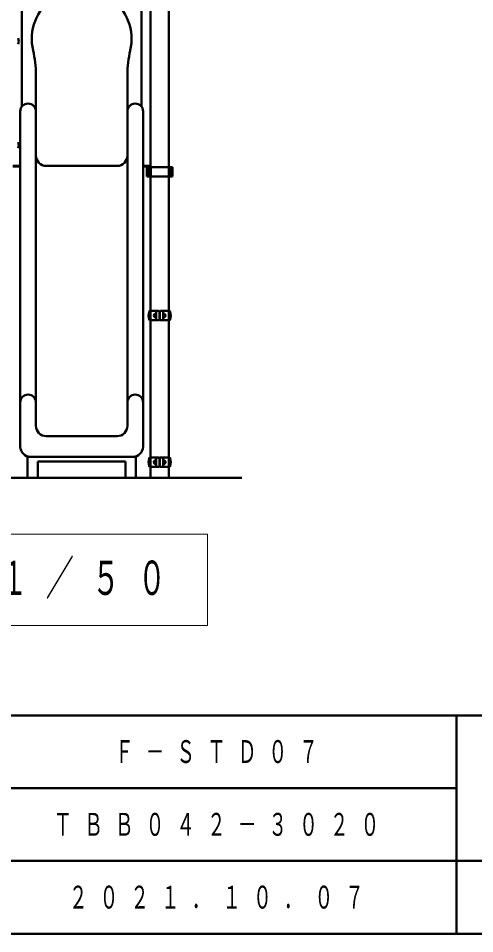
# Model space of a CAD drawing. Units: millimetres on the paper, scale 1:50. Extents: x -365 to 0, y -594 to 257.
# Drawn here: x -112.1 to -68.2, y -297 to -208.9 of the extents above; entities that cross this region are included whole.
import ezdxf

# ---------------------------------------------------------------- set-up
doc = ezdxf.new("R2010")
doc.units = ezdxf.units.MM
doc.layers.add('LY_1', color=140, linetype='Continuous', lineweight=50)
doc.styles.add('ＭＳ ゴシック', font='')
doc.styles.get('ＭＳ ゴシック').set_extended_font_data('MS Gothic')

msp = doc.modelspace()

# ---------------------------------------------------------------- linework, layer by layer
at = {"layer": 'LY_1'}
for p, q in [((-99.42, -253.144), (-99.42, -182.854)), ((-97.638, -253.144), (-97.638, -182.854)), ((-111.779, -217.444), (-111.779, -207.028)), ((-100.279, -217.444), (-100.279, -207.028)), ((-110.429, -222.144), (-110.429, -214.362)), ((-101.629, -222.144), (-101.629, -214.362)), ((-111.929, -217.894), (-111.929, -250.144)), ((-110.429, -248.144), (-110.429, -217.794)), ((-101.629, -248.144), (-101.629, -217.794)), ((-100.129, -217.894), (-100.129, -250.144)), ((-112.638, -223.144), (-111.929, -223.144)), ((-112.638, -223.19), (-111.929, -223.19)), ((-109.429, -223.144), (-106.029, -223.144)), ((-102.629, -223.144), (-106.029, -223.144)), ((-99.42, -223.144), (-100.129, -223.144)), ((-99.42, -223.19), (-100.129, -223.19)), ((-99.766, -223.264), (-99.766, -224.164)), ((-99.766, -223.264), (-97.293, -223.264)), ((-99.61, -223.264), (-99.61, -224.164)), ((-99.551, -223.264), (-99.551, -224.164)), ((-99.364, -223.264), (-99.364, -224.164)), ((-97.459, -223.264), (-97.459, -224.164)), ((-97.293, -223.264), (-97.293, -224.164)), ((-99.766, -224.164), (-97.293, -224.164)), ((-99.451, -237.094), (-98.599, -237.094)), ((-99.451, -237.094), (-98.599, -237.094)), ((-98.854, -237.359), (-98.894, -237.357)), ((-98.854, -237.359), (-98.894, -237.357)), ((-98.854, -237.73), (-98.894, -237.731)), ((-98.854, -237.73), (-98.894, -237.731)), ((-98.854, -237.544), (-98.854, -237.114)), ((-98.854, -237.544), (-98.854, -237.114)), ((-98.854, -237.544), (-98.854, -237.974)), ((-98.854, -237.544), (-98.854, -237.974)), ((-98.559, -237.134), (-98.559, -237.954)), ((-98.559, -237.134), (-98.559, -237.954)), ((-98.499, -237.134), (-98.499, -237.954)), ((-98.499, -237.134), (-98.499, -237.954)), ((-97.607, -237.094), (-98.459, -237.094)), ((-97.607, -237.094), (-98.459, -237.094)), ((-98.204, -237.544), (-98.204, -237.114)), ((-98.204, -237.544), (-98.204, -237.114)), ((-98.204, -237.359), (-98.164, -237.357)), ((-98.204, -237.359), (-98.164, -237.357)), ((-98.204, -237.544), (-98.204, -237.974)), ((-98.204, -237.544), (-98.204, -237.974)), ((-98.204, -237.73), (-98.164, -237.731)), ((-98.204, -237.73), (-98.164, -237.731)), ((-99.449, -237.994), (-98.599, -237.994)), ((-99.449, -237.994), (-98.599, -237.994)), ((-97.607, -237.994), (-98.459, -237.994)), ((-97.607, -237.994), (-98.459, -237.994)), ((-109.429, -249.144), (-106.029, -249.144)), ((-102.629, -249.144), (-106.029, -249.144)), ((-111.229, -251.01), (-111.229, -253.183)), ((-110.929, -251.144), (-106.029, -251.144)), ((-110.229, -251.583), (-101.829, -251.583)), ((-110.229, -251.583), (-110.229, -253.183)), ((-101.129, -251.144), (-106.029, -251.144)), ((-101.829, -251.583), (-101.829, -253.183)), ((-100.829, -251.01), (-100.829, -253.183)), ((-99.451, -251.194), (-98.599, -251.194)), ((-99.451, -251.194), (-98.599, -251.194)), ((-98.854, -251.459), (-98.894, -251.457)), ((-98.854, -251.459), (-98.894, -251.457)), ((-98.854, -251.83), (-98.894, -251.831)), ((-98.854, -251.83), (-98.894, -251.831)), ((-98.854, -251.644), (-98.854, -251.214)), ((-98.854, -251.644), (-98.854, -251.214)), ((-98.854, -251.644), (-98.854, -252.074)), ((-98.854, -251.644), (-98.854, -252.074)), ((-98.559, -251.234), (-98.559, -252.054)), ((-98.559, -251.234), (-98.559, -252.054)), ((-98.499, -251.234), (-98.499, -252.054)), ((-98.499, -251.234), (-98.499, -252.054)), ((-97.607, -251.194), (-98.459, -251.194)), ((-97.607, -251.194), (-98.459, -251.194)), ((-98.204, -251.644), (-98.204, -251.214)), ((-98.204, -251.644), (-98.204, -251.214)), ((-98.204, -251.459), (-98.164, -251.457)), ((-98.204, -251.459), (-98.164, -251.457)), ((-98.204, -251.644), (-98.204, -252.074)), ((-98.204, -251.644), (-98.204, -252.074)), ((-98.204, -251.83), (-98.164, -251.831)), ((-98.204, -251.83), (-98.164, -251.831)), ((-99.449, -252.094), (-98.599, -252.094)), ((-99.449, -252.094), (-98.599, -252.094)), ((-97.607, -252.094), (-98.459, -252.094)), ((-97.607, -252.094), (-98.459, -252.094)), ((-70, -276), (-70, -297)), ((-182.5, -283), (-70, -283)), ((-237.5, -290), (0, -290))]:
    msp.add_line(p, q, dxfattribs=at)
at = {"layer": 'LY_1', "color": 7}
for p, q in [((-90.64, -253.144), (-165.073, -253.144)), ((-365, -276), (0, -276)), ((-365, -297), (0, -297))]:
    msp.add_line(p, q, dxfattribs=at)
at = {"layer": 'LY_1', "color": 7, "lineweight": 13}
for p, q in [((-93.929, -258.554), (-150.729, -258.554)), ((-93.929, -267.354), (-93.929, -258.554)), ((-150.729, -267.354), (-93.929, -267.354))]:
    msp.add_line(p, q, dxfattribs=at)
at = {"layer": 'LY_1'}
for centre, radius, start, end in [((-106.029, -210.944), 4.8, 346.64882, 193.35118), ((-113.079, -211.144), 1, 343.80375, 16.19625), ((-120.429, -214.362), 10, 0, 13.35118), ((-91.629, -214.362), 10, 166.64882, 180), ((-111.179, -217.894), 0.75, 0, 180), ((-100.879, -217.894), 0.75, 0, 180), ((-113.079, -221.144), 1, 343.80375, 16.19625), ((-109.429, -222.144), 1, 180, 270), ((-102.629, -222.144), 1, 270, 0), ((-98.478, -237.544), 1.122, 159.19706, 200.80294), ((-98.478, -237.544), 1.122, 159.19706, 200.80294), ((-99.451, -237.174), 0.08, 90, 159.19706), ((-99.451, -237.174), 0.08, 90, 159.19706), ((-98.901, -237.544), 0.187, 88, 272), ((-98.901, -237.544), 0.187, 88, 272), ((-98.834, -237.114), 0.02, 90, 180), ((-98.834, -237.114), 0.02, 90, 180), ((-98.599, -237.134), 0.04, 0, 90), ((-98.599, -237.134), 0.04, 0, 90), ((-98.459, -237.134), 0.04, 90, 180), ((-98.459, -237.134), 0.04, 90, 180), ((-98.224, -237.114), 0.02, 0, 90), ((-98.224, -237.114), 0.02, 0, 90), ((-98.158, -237.544), 0.187, 268, 92), ((-98.158, -237.544), 0.187, 268, 92), ((-97.607, -237.174), 0.08, 20.80294, 90), ((-97.607, -237.174), 0.08, 20.80294, 90), ((-98.581, -237.544), 1.122, 339.19706, 20.80294), ((-98.581, -237.544), 1.122, 339.19706, 20.80294), ((-99.451, -237.914), 0.08, 200.80294, 270), ((-99.451, -237.914), 0.08, 200.80294, 270), ((-98.834, -237.974), 0.02, 180, 270), ((-98.834, -237.974), 0.02, 180, 270), ((-98.599, -237.954), 0.04, 270, 0), ((-98.599, -237.954), 0.04, 270, 0), ((-98.459, -237.954), 0.04, 180, 270), ((-98.459, -237.954), 0.04, 180, 270), ((-98.224, -237.974), 0.02, 270, 0), ((-98.224, -237.974), 0.02, 270, 0), ((-97.607, -237.914), 0.08, 270, 339.19706), ((-97.607, -237.914), 0.08, 270, 339.19706), ((-111.179, -245.894), 0.75, 0, 180), ((-100.879, -245.894), 0.75, 0, 180), ((-109.429, -248.144), 1, 180, 270), ((-102.629, -248.144), 1, 270, 0), ((-110.929, -250.144), 1, 180, 270), ((-101.129, -250.144), 1, 270, 0), ((-98.478, -251.644), 1.122, 159.19706, 200.80294), ((-98.478, -251.644), 1.122, 159.19706, 200.80294), ((-99.451, -251.274), 0.08, 90, 159.19706), ((-99.451, -251.274), 0.08, 90, 159.19706), ((-98.901, -251.644), 0.187, 88, 272), ((-98.901, -251.644), 0.187, 88, 272), ((-98.834, -251.214), 0.02, 90, 180), ((-98.834, -251.214), 0.02, 90, 180), ((-98.599, -251.234), 0.04, 0, 90), ((-98.599, -251.234), 0.04, 0, 90), ((-98.459, -251.234), 0.04, 90, 180), ((-98.459, -251.234), 0.04, 90, 180), ((-98.224, -251.214), 0.02, 0, 90), ((-98.224, -251.214), 0.02, 0, 90), ((-98.158, -251.644), 0.187, 268, 92), ((-98.158, -251.644), 0.187, 268, 92), ((-97.607, -251.274), 0.08, 20.80294, 90), ((-97.607, -251.274), 0.08, 20.80294, 90), ((-98.581, -251.644), 1.122, 339.19706, 20.80294), ((-98.581, -251.644), 1.122, 339.19706, 20.80294), ((-99.451, -252.014), 0.08, 200.80294, 270), ((-99.451, -252.014), 0.08, 200.80294, 270), ((-98.834, -252.074), 0.02, 180, 270), ((-98.834, -252.074), 0.02, 180, 270), ((-98.599, -252.054), 0.04, 270, 0), ((-98.599, -252.054), 0.04, 270, 0), ((-98.459, -252.054), 0.04, 180, 270), ((-98.459, -252.054), 0.04, 180, 270), ((-98.224, -252.074), 0.02, 270, 0), ((-98.224, -252.074), 0.02, 270, 0), ((-97.607, -252.014), 0.08, 270, 339.19706), ((-97.607, -252.014), 0.08, 270, 339.19706)]:
    msp.add_arc(centre, radius, start, end, dxfattribs=at)

# ---------------------------------------------------------------- texts
at = {"layer": 'LY_1', "color": 7, "style": 'ＭＳ ゴシック'}
for s, insert, char_height, attachment_point in [('\\T1.64;\\W0.6;Ｂ視立面図\u3000Ｓ＝１／５０', (-149.329, -262.954), 3.299, 4), ('\\T1.64;\\W0.6;Ｆ－ＳＴＤ０７', (-92.5, -279.5), 2.199, 5), ('\\T1.64;\\W0.6;ＴＢＢ０４２－３０２０', (-92.5, -286.5), 2.199, 5), ('\\T1.64;\\W0.6;２０２１．１０．０７', (-92.5, -293.5), 2.199, 5)]:
    msp.add_mtext(s, dxfattribs=dict(at, insert=insert, char_height=char_height, attachment_point=attachment_point))

doc.saveas('drawing.dxf')
